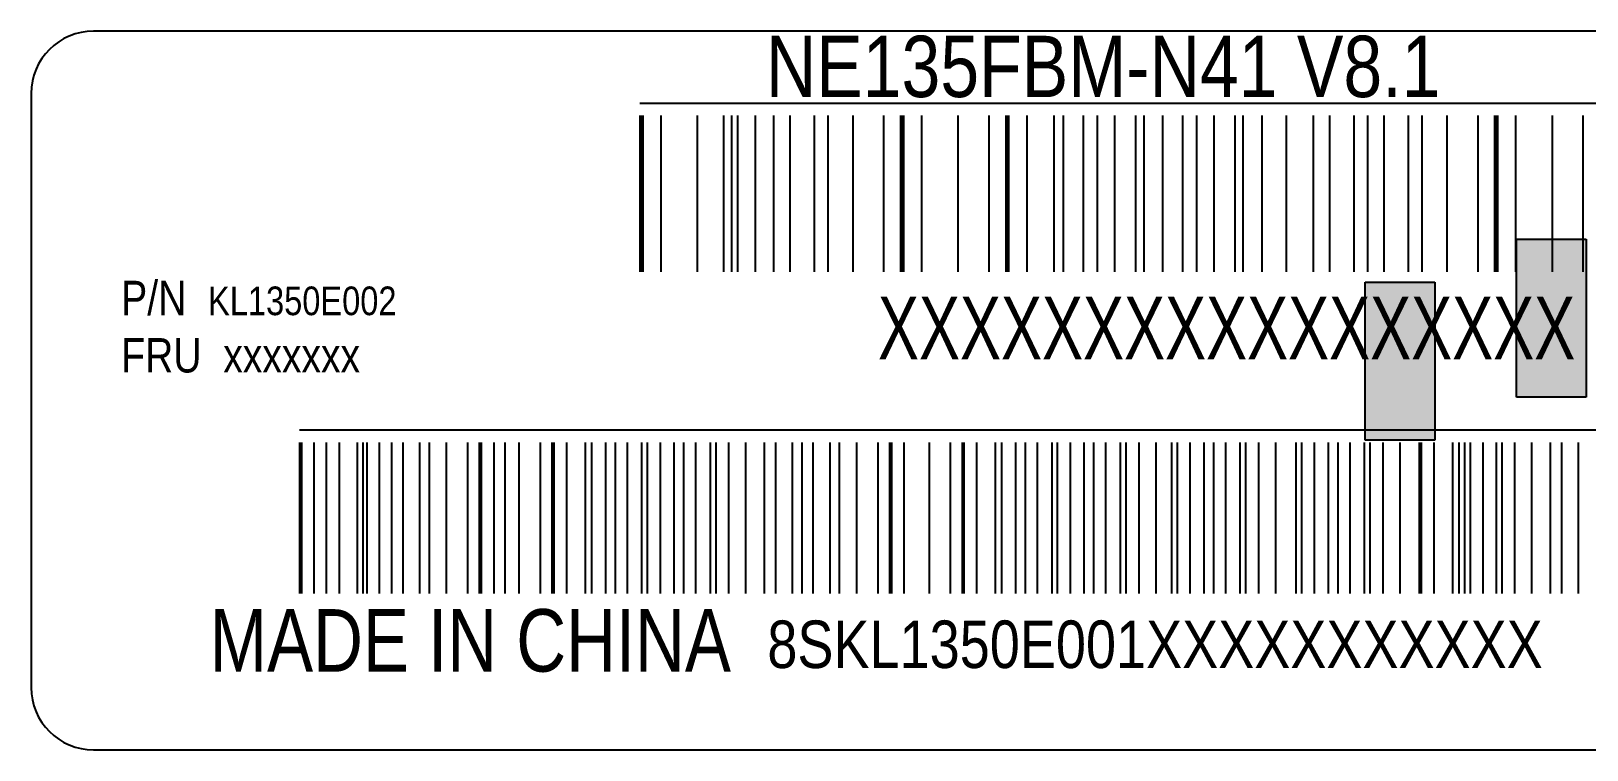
# Model space of a CAD drawing. Header units: millimetres. Extents: x 0 to 841, y 0 to 594.
# Drawn here: x 521.45 to 571.2, y 203.16 to 226.16 of the extents above; entities that cross this region are included whole.
import ezdxf

# ---------------------------------------------------------------- set-up
doc = ezdxf.new("R2010")
doc.units = ezdxf.units.MM
doc.header["$LTSCALE"] = 46.255
doc.layers.get('0').update_dxf_attribs({"linetype": 'CONTINUOUS'})
doc.styles.add('TEXTSTYLE_10', font='txt', dxfattribs={"width": 0.825})
doc.styles.add('TEXTSTYLE_8', font='txt', dxfattribs={"width": 0.85})
doc.styles.add('TEXTSTYLE_9', font='txt', dxfattribs={"width": 0.735294})

msp = doc.modelspace()

# ---------------------------------------------------------------- linework, layer by layer
at = {"color": 7, "linetype": 'CONTINUOUS'}
for p, q in [((599.45, 226.159), (523.45, 226.159)), ((521.45, 224.159), (521.45, 205.159)), ((540.921, 223.853), (578.921, 223.853)), ((540.921, 223.453), (540.921, 218.453)), ((540.951, 223.453), (540.951, 218.453)), ((540.981, 223.453), (540.981, 218.453)), ((541.011, 223.453), (541.011, 218.453)), ((541.59, 223.453), (541.59, 218.453)), ((542.756, 223.453), (542.756, 218.453)), ((543.595, 223.453), (543.595, 218.453)), ((543.851, 223.453), (543.851, 218.453)), ((544.036, 223.453), (544.036, 218.453)), ((544.611, 223.453), (544.611, 218.453)), ((545.191, 223.453), (545.191, 218.453)), ((545.71, 223.453), (545.71, 218.453)), ((546.49, 223.453), (546.49, 218.453)), ((546.931, 223.453), (546.931, 218.453)), ((547.726, 223.453), (547.726, 218.453)), ((548.712, 223.453), (548.712, 218.453)), ((549.255, 223.453), (549.255, 218.453)), ((549.285, 223.453), (549.285, 218.453)), ((549.315, 223.453), (549.315, 218.453)), ((549.345, 223.453), (549.345, 218.453)), ((549.925, 223.453), (549.925, 218.453)), ((551.091, 223.453), (551.091, 218.453)), ((552.077, 223.453), (552.077, 218.453)), ((552.62, 223.453), (552.62, 218.453)), ((552.65, 223.453), (552.65, 218.453)), ((552.68, 223.453), (552.68, 218.453)), ((552.71, 223.453), (552.71, 218.453)), ((553.29, 223.453), (553.29, 218.453)), ((554.153, 223.453), (554.153, 218.453)), ((554.456, 223.453), (554.456, 218.453)), ((555.095, 223.453), (555.095, 218.453)), ((555.542, 223.453), (555.542, 218.453)), ((556.099, 223.453), (556.099, 218.453)), ((556.774, 223.453), (556.774, 218.453)), ((557.032, 223.453), (557.032, 218.453)), ((557.631, 223.453), (557.631, 218.453)), ((558.27, 223.453), (558.27, 218.453)), ((558.717, 223.453), (558.717, 218.453)), ((559.274, 223.453), (559.274, 218.453)), ((559.949, 223.453), (559.949, 218.453)), ((560.207, 223.453), (560.207, 218.453)), ((560.806, 223.453), (560.806, 218.453)), ((561.592, 223.453), (561.592, 218.453)), ((562.451, 223.453), (562.451, 218.453)), ((562.97, 223.453), (562.97, 218.453)), ((563.75, 223.453), (563.75, 218.453)), ((564.191, 223.453), (564.191, 218.453)), ((564.71, 223.453), (564.71, 218.453)), ((565.49, 223.453), (565.49, 218.453)), ((565.931, 223.453), (565.931, 218.453)), ((566.726, 223.453), (566.726, 218.453)), ((567.712, 223.453), (567.712, 218.453)), ((568.255, 223.453), (568.255, 218.453)), ((568.285, 223.453), (568.285, 218.453)), ((568.315, 223.453), (568.315, 218.453)), ((568.345, 223.453), (568.345, 218.453)), ((568.925, 223.453), (568.925, 218.453)), ((570.091, 223.453), (570.091, 218.453)), ((571.077, 223.453), (571.077, 218.453)), ((568.952, 219.505), (571.179, 219.505)), ((568.952, 214.449), (568.952, 219.505)), ((571.179, 219.505), (571.179, 214.449)), ((564.109, 218.126), (566.337, 218.126)), ((564.109, 213.07), (564.109, 218.126)), ((566.337, 218.126), (566.337, 213.07)), ((571.179, 214.449), (568.952, 214.449)), ((530.031, 213.395), (579.475, 213.395)), ((530.031, 212.995), (530.031, 208.163)), ((530.052, 212.995), (530.052, 208.163)), ((530.073, 212.995), (530.073, 208.163)), ((530.094, 212.995), (530.094, 208.163)), ((530.494, 212.995), (530.494, 208.163)), ((530.881, 212.995), (530.881, 208.163)), ((531.298, 212.995), (531.298, 208.163)), ((531.877, 212.995), (531.877, 208.163)), ((532.054, 212.995), (532.054, 208.163)), ((532.182, 212.995), (532.182, 208.163)), ((532.579, 212.995), (532.579, 208.163)), ((532.979, 212.995), (532.979, 208.163)), ((533.337, 212.995), (533.337, 208.163)), ((533.876, 212.995), (533.876, 208.163)), ((534.18, 212.995), (534.18, 208.163)), ((534.729, 212.995), (534.729, 208.163)), ((535.409, 212.995), (535.409, 208.163)), ((535.784, 212.995), (535.784, 208.163)), ((535.805, 212.995), (535.805, 208.163)), ((535.826, 212.995), (535.826, 208.163)), ((535.847, 212.995), (535.847, 208.163)), ((536.247, 212.995), (536.247, 208.163)), ((536.604, 212.995), (536.604, 208.163)), ((537.051, 212.995), (537.051, 208.163)), ((537.732, 212.995), (537.732, 208.163)), ((538.107, 212.995), (538.107, 208.163)), ((538.128, 212.995), (538.128, 208.163)), ((538.149, 212.995), (538.149, 208.163)), ((538.169, 212.995), (538.169, 208.163)), ((538.569, 212.995), (538.569, 208.163)), ((539.165, 212.995), (539.165, 208.163)), ((539.374, 212.995), (539.374, 208.163)), ((539.816, 212.995), (539.816, 208.163)), ((540.124, 212.995), (540.124, 208.163)), ((540.509, 212.995), (540.509, 208.163)), ((540.974, 212.995), (540.974, 208.163)), ((541.152, 212.995), (541.152, 208.163)), ((541.566, 212.995), (541.566, 208.163)), ((542.007, 212.995), (542.007, 208.163)), ((542.315, 212.995), (542.315, 208.163)), ((542.7, 212.995), (542.7, 208.163)), ((543.166, 212.995), (543.166, 208.163)), ((543.344, 212.995), (543.344, 208.163)), ((543.757, 212.995), (543.757, 208.163)), ((544.3, 212.995), (544.3, 208.163)), ((544.893, 212.995), (544.893, 208.163)), ((545.251, 212.995), (545.251, 208.163)), ((545.789, 212.995), (545.789, 208.163)), ((546.094, 212.995), (546.094, 208.163)), ((546.453, 212.995), (546.453, 208.163)), ((546.991, 212.995), (546.991, 208.163)), ((547.295, 212.995), (547.295, 208.163)), ((547.844, 212.995), (547.844, 208.163)), ((548.524, 212.995), (548.524, 208.163)), ((548.9, 212.995), (548.9, 208.163)), ((548.92, 212.995), (548.92, 208.163)), ((548.941, 212.995), (548.941, 208.163)), ((548.962, 212.995), (548.962, 208.163)), ((549.362, 212.995), (549.362, 208.163)), ((550.167, 212.995), (550.167, 208.163)), ((550.847, 212.995), (550.847, 208.163)), ((551.222, 212.995), (551.222, 208.163)), ((551.243, 212.995), (551.243, 208.163)), ((551.264, 212.995), (551.264, 208.163)), ((551.284, 212.995), (551.284, 208.163)), ((551.685, 212.995), (551.685, 208.163)), ((552.28, 212.995), (552.28, 208.163)), ((552.489, 212.995), (552.489, 208.163)), ((552.931, 212.995), (552.931, 208.163)), ((553.239, 212.995), (553.239, 208.163)), ((553.624, 212.995), (553.624, 208.163)), ((554.089, 212.995), (554.089, 208.163)), ((554.267, 212.995), (554.267, 208.163)), ((554.681, 212.995), (554.681, 208.163)), ((555.122, 212.995), (555.122, 208.163)), ((555.431, 212.995), (555.431, 208.163)), ((555.815, 212.995), (555.815, 208.163)), ((556.281, 212.995), (556.281, 208.163)), ((556.459, 212.995), (556.459, 208.163)), ((556.873, 212.995), (556.873, 208.163)), ((557.415, 212.995), (557.415, 208.163)), ((557.92, 212.995), (557.92, 208.163)), ((558.098, 212.995), (558.098, 208.163)), ((558.511, 212.995), (558.511, 208.163)), ((558.953, 212.995), (558.953, 208.163)), ((559.261, 212.995), (559.261, 208.163)), ((559.646, 212.995), (559.646, 208.163)), ((560.111, 212.995), (560.111, 208.163)), ((560.289, 212.995), (560.289, 208.163)), ((560.703, 212.995), (560.703, 208.163)), ((561.245, 212.995), (561.245, 208.163)), ((561.895, 212.995), (561.895, 208.163)), ((562.073, 212.995), (562.073, 208.163)), ((562.487, 212.995), (562.487, 208.163)), ((562.928, 212.995), (562.928, 208.163)), ((563.237, 212.995), (563.237, 208.163)), ((563.621, 212.995), (563.621, 208.163)), ((564.087, 212.995), (564.087, 208.163)), ((566.337, 213.07), (564.109, 213.07)), ((564.265, 212.995), (564.265, 208.163)), ((564.678, 212.995), (564.678, 208.163)), ((565.221, 212.995), (565.221, 208.163)), ((565.845, 212.995), (565.845, 208.163)), ((565.865, 212.995), (565.865, 208.163)), ((565.886, 212.995), (565.886, 208.163)), ((565.907, 212.995), (565.907, 208.163)), ((566.307, 212.995), (566.307, 208.163)), ((566.902, 212.995), (566.902, 208.163)), ((567.112, 212.995), (567.112, 208.163)), ((567.29, 212.995), (567.29, 208.163)), ((567.468, 212.995), (567.468, 208.163)), ((567.881, 212.995), (567.881, 208.163)), ((568.302, 212.995), (568.302, 208.163)), ((568.48, 212.995), (568.48, 208.163)), ((568.894, 212.995), (568.894, 208.163)), ((569.436, 212.995), (569.436, 208.163)), ((570.029, 212.995), (570.029, 208.163)), ((570.388, 212.995), (570.388, 208.163)), ((570.926, 212.995), (570.926, 208.163)), ((523.45, 203.159), (599.45, 203.159))]:
    msp.add_line(p, q, dxfattribs=at)
for centre, start, end in [((523.45, 224.159), 90, 180), ((523.45, 205.159), 180, 270)]:
    msp.add_arc(centre, 2, start, end, dxfattribs=at)
for points in [[(568.952, 214.449), (568.952, 219.505), (571.179, 214.449), (571.179, 219.505)], [(564.109, 213.07), (564.109, 218.126), (566.337, 213.07), (566.337, 218.126)]]:
    msp.add_solid(points, dxfattribs=at)

# ---------------------------------------------------------------- texts
at = {"color": 7, "linetype": 'CONTINUOUS', "line_spacing_factor": 0.9}
for s, insert, char_height, width, attachment_point, style in [('NE135FBM-N41 V8.1', (544.947, 226.01), 1.96252, 28.35846, 1, 'TEXTSTYLE_8'), ('XXXXXXXXXXXXXXXXX', (548.532, 217.659), 2, 25, 1, 'TEXTSTYLE_9'), ('MADE IN CHINA', (543.831, 207.663), 2, 21.45, 3, 'TEXTSTYLE_10')]:
    msp.add_mtext(s, dxfattribs=dict(at, insert=insert, char_height=char_height, width=width, attachment_point=attachment_point, style=style))
at = {"color": 7, "linetype": 'CONTINUOUS', "attachment_point": 1, "style": 'TEXTSTYLE_8'}
for s, insert, char_height, width in [('P/N  \\H0.9166663;KL1350E002\\P\\H1.1;FRU  xxxxxxx', (524.331, 218.169), 1.1, 12.46666), ('8SKL1350E001XXXXXXXXXXX ', (544.995, 207.299), 1.521, 31.0284)]:
    msp.add_mtext(s, dxfattribs=dict(at, insert=insert, char_height=char_height, width=width))

doc.saveas('drawing.dxf')
